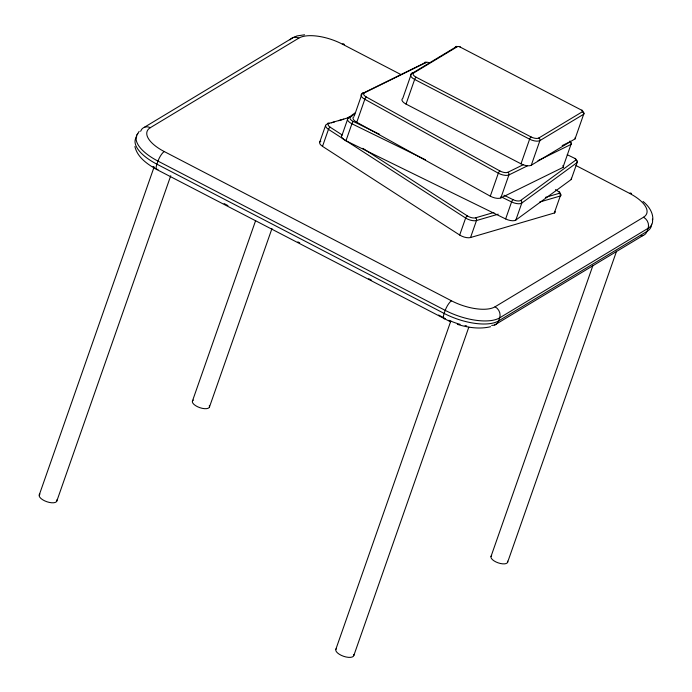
<?xml version="1.0" encoding="UTF-8"?>
<svg xmlns="http://www.w3.org/2000/svg" width="692" height="692" viewBox="0 0 692 692"><rect width="100%" height="100%" fill="white"/><g stroke="black" fill="none" stroke-linecap="round" stroke-linejoin="round"><path stroke-width="1.04" d="M39.236 494.996L153.883 167.62M56.813 501.077L170.742 175.742M192.411 401.126L255.625 220.61M209.46 407.026L271.965 228.55M319.626 142.448L325.577 125.451M560.157 193.717A4.048 1.687 19.3 0 1 560.269 196L554.327 212.998L470.534 237.538A8.096 3.365 19.3 0 1 459.687 235.038L322.515 146.358L328.466 129.361A2.024 0.926 -57.1 0 1 330.274 127.267A6.072 2.526 19.3 0 1 329.331 123.288L349.408 117.406M354.961 112.952L348.05 118.021L342.099 135.018A8.096 3.365 19.3 0 0 345.965 140.779L505.636 218.94A8.096 3.365 19.3 0 0 515.843 220.065L571.177 179.531L577.128 162.534A4.048 1.687 19.3 0 0 576.86 160.786M354.399 115.659L362.089 93.671L424.161 63.18A2.024 1.704 63.8 0 1 426.436 62.358A2.024 0.839 19.3 0 1 429.075 62.799A2.024 0.701 -61 0 1 429.395 62.747M345.965 140.779L351.917 123.781A2.024 0.502 -63.9 0 1 353.318 121.463A6.072 2.526 19.3 0 1 350.411 117.138A2.024 1.773 53.7 0 0 348.05 118.021M570.45 142.189A4.048 1.687 19.3 0 1 570.978 144.446L562.933 167.438L500.861 197.929A8.096 3.365 19.3 0 1 490.291 196.173L356.769 122.268L364.814 99.276A2.024 0.701 -61 0 1 366.405 97.062A6.072 2.526 19.3 0 1 364.364 92.858A2.024 1.704 63.8 0 0 362.098 93.671A8.096 3.365 19.3 0 0 364.814 99.276L498.335 173.19A8.096 3.365 19.3 0 0 508.905 174.946L527.339 165.89M411.359 73.81L402.744 98.446A8.001 3.33 19.3 0 0 406.031 104.077L520.998 163.814A8.001 3.33 19.3 0 0 531.274 165.232L575.052 138.876L583.676 114.241A1.998 1.713 58.8 0 0 582.577 111.654A1.998 0.83 19.3 0 0 581.756 110.244L460.007 46.978A1.998 0.83 19.3 0 0 457.429 46.623A1.998 1.713 58.8 0 0 455.137 47.445L411.359 73.81A8.001 3.33 19.3 0 0 414.646 79.442L529.614 139.179A8.001 3.33 19.3 0 0 539.898 140.597L583.676 114.241A4.005 1.661 19.3 0 0 582.327 111.585M406.031 104.077L414.646 79.442A1.989 0.588 -62.5 0 1 416.117 77.21A6.003 2.491 19.3 0 1 413.652 72.989A1.998 1.713 58.8 0 0 411.359 73.81M459.687 235.038L465.638 218.041A2.024 0.926 -57.1 0 1 467.446 215.947A6.072 2.526 19.3 0 0 475.577 217.824L493.906 212.461M470.534 237.538L476.485 220.54A2.024 1.592 73.6 0 0 475.577 217.824M490.291 196.173L498.335 173.19A2.024 0.701 -61 0 1 499.927 170.967A6.072 2.526 19.3 0 0 507.859 172.282L523.368 164.661M335.81 649.407L450.821 321.01M500.861 197.929L508.905 174.946A2.024 1.704 63.8 0 0 507.859 172.282M520.998 163.814L529.614 139.179A1.989 0.588 -62.5 0 1 531.084 136.955A6.003 2.491 19.3 0 0 538.8 138.011L582.577 111.646M505.636 218.94L511.587 201.943A2.024 0.502 -63.9 0 1 512.988 199.625A6.072 2.526 19.3 0 0 520.635 200.472L575.978 159.939A2.024 0.839 19.3 0 0 575.009 158.494L567.25 154.697M353.785 655.627L468.795 327.23M531.274 165.232L539.898 140.597A1.998 1.713 58.8 0 0 538.8 138.011M515.843 220.065L521.794 203.067L577.128 162.534A2.024 1.773 53.7 0 0 575.978 159.939M491 556.498L592.793 265.832M507.625 562.25L616.555 251.196M136.878 135.07L139.161 131.342M350.411 117.138L353.872 114.612M144.507 127.19L292.958 37.645L297.015 35.932L304.549 34.782M140.614 131.281A8.503 7.309 58.9 0 1 150.346 127.665L298.788 38.138A33.891 14.108 19.3 0 1 342.341 44.124A8.503 2.517 -62.5 0 1 344.209 44.686M150.337 127.683A33.891 14.108 19.3 0 0 164.246 151.548L451.487 300.812A33.891 14.108 19.3 0 0 495.039 306.798L643.491 217.245A33.891 14.108 19.3 0 0 629.582 193.379L575.969 165.518M494.668 324.998L643.119 235.453M413.652 72.989L457.429 46.623M364.364 92.858L426.428 62.358M562.163 145.605L569.923 141.791A2.024 0.839 19.3 0 0 569.992 140.969M538.004 160.648L570.978 144.446A2.024 1.704 63.8 0 0 569.923 141.791M331.347 122.83L334.452 121.922M338.596 120.711L343.76 119.197M545.408 197.376L559.37 193.284A2.024 0.839 19.3 0 0 559.058 191.961L555.434 189.617M498.205 214.183L476.485 220.54A8.096 3.365 19.3 0 1 465.638 218.041L328.466 129.361A8.096 3.365 19.3 0 1 327.212 124.05A2.024 1.592 73.6 0 1 329.331 123.288M539.587 202.064L560.269 196A2.024 1.592 73.6 0 0 559.37 193.284M490.619 326.71C479.591 329.357 468.026 327.671 457.343 324.323M450.535 321.823L156.859 169.566C147.638 164.359 137.423 157.525 134.897 146.522M353.318 121.463L379.623 134.343M503.914 195.187L512.988 199.625M425.459 159.783L351.917 123.781A8.096 3.365 19.3 0 1 348.05 118.021M500.939 196.736L511.587 201.943A8.096 3.365 19.3 0 0 521.794 203.067A2.024 1.773 53.7 0 0 520.644 200.464M416.117 77.21L531.084 136.947M342.341 44.124L400.746 74.468M224.113 203.586L227.936 205.585M297.837 241.897L299.748 242.892M368.689 278.72L371.561 280.208M438.59 315.033L444.333 318.017M366.405 97.062L499.927 170.976M330.274 127.267L342.272 135.026M362.85 148.33L467.446 215.947M643.067 201.467C648.542 205.896 653.196 212.401 652.841 219.727M575.156 137.405A4.005 1.661 19.3 0 1 575.052 138.876M455.137 47.445A4.005 1.661 19.3 0 1 456.322 47.16M581.756 110.244A1.998 0.588 -62.5 0 1 582.128 111.118M459.998 46.978A1.998 0.588 -62.5 0 1 460.457 47.437M209.33 405.59A9.022 3.754 19.3 0 1 199.772 407.649A9.022 3.754 19.3 0 1 193.353 400.062M507.608 561.151A8.797 3.659 19.3 0 1 498.171 562.856A8.797 3.659 19.3 0 1 491.657 555.633M353.768 654.442A9.515 3.962 19.3 0 1 343.569 656.284A9.515 3.962 19.3 0 1 336.528 648.473M56.796 499.918A9.299 3.867 19.3 0 1 46.822 501.717A9.299 3.867 19.3 0 1 39.937 494.079M290.034 39.859A8.503 7.309 58.9 0 1 298.797 38.121M629.59 193.362A8.503 2.517 -62.5 0 1 631.459 193.942M164.246 151.531A8.503 2.517 -62.5 0 0 157.984 161.106L156.902 164.177A8.503 2.517 -62.5 0 0 158.035 169.28M451.495 300.786A8.503 2.517 -62.5 0 0 445.224 310.362L444.143 313.433A8.503 2.517 -62.5 0 0 445.285 318.536M495.048 306.781A8.503 7.309 58.9 0 1 499.641 317.844L498.586 320.915A8.503 7.309 58.9 0 1 491.666 325.37M643.499 217.227A8.503 7.309 58.9 0 1 648.093 228.291L647.037 231.37A8.503 7.309 58.9 0 1 640.878 235.86M137.82 133.617A42.368 17.637 19.3 0 0 157.975 161.106L445.216 310.371A42.368 17.637 19.3 0 0 499.659 317.853L648.11 228.299A42.368 17.637 19.3 0 0 652.392 219.148M136.748 136.687A42.368 17.637 19.3 0 0 156.902 164.177L444.143 313.433A42.368 17.637 19.3 0 0 498.586 320.915L647.037 231.37A42.368 17.637 19.3 0 0 651.535 224.147M154.688 167.395A33.891 14.108 19.3 0 1 153.062 166.4M466.711 325.923A33.891 14.108 19.3 0 1 465.076 325.603M460.137 324.375A33.891 14.108 19.3 0 1 448.866 320.258M322.515 146.358A8.096 3.365 19.3 0 1 320.854 141.185M554.82 211.32A4.048 1.687 19.3 0 1 554.327 212.998M559.058 191.961A2.024 0.926 -57.1 0 1 559.785 192.731M571.263 178.207A4.048 1.687 19.3 0 1 571.177 179.531M575.009 158.494A2.024 0.502 -63.9 0 1 575.381 158.918M562.873 165.587A4.048 1.687 19.3 0 1 562.933 167.438M356.769 122.268A8.096 3.365 19.3 0 1 354.045 116.654M424.161 63.18A4.048 1.687 19.3 0 1 425.113 62.955"/></g></svg>
